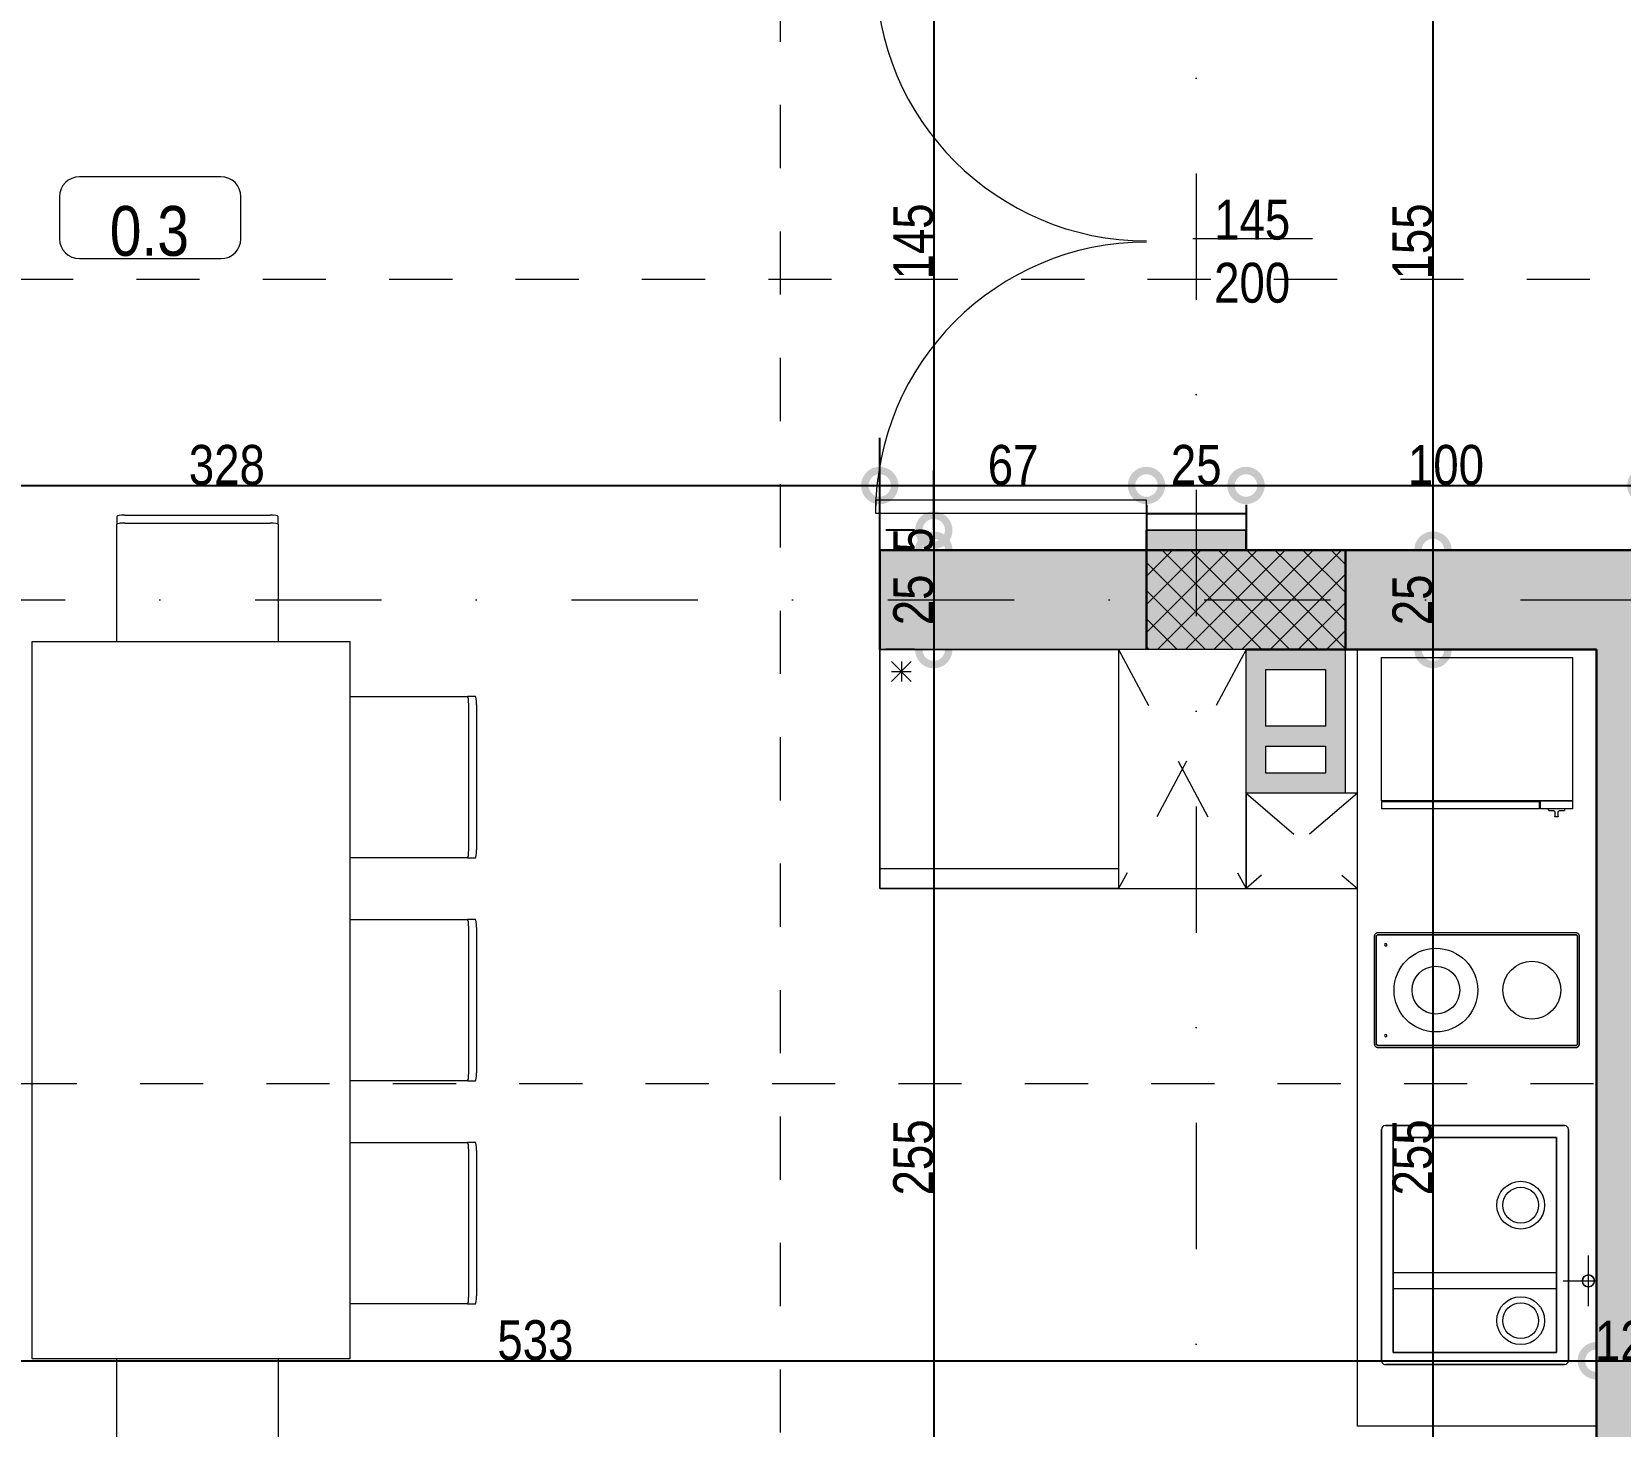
# Model space of a CAD drawing. Header units: centimetres. Extents: x 0 to 25250, y 0 to 2250.
# Drawn here: x 1254 to 1653, y 548.9 to 899.1 of the extents above; entities that cross this region are included whole.
import ezdxf

# ---------------------------------------------------------------- set-up
doc = ezdxf.new("R2010")
doc.units = ezdxf.units.CM
doc.linetypes.add('17-View-1$0$Dash', pattern=[31.75, 15.875, -15.875])
doc.linetypes.add('17-View-1$0$Dash dot', pattern=[79.375, 31.75, -23.8125, 0, -23.8125])
for name, color, linetype, lineweight in [('A-ANNO-DIMS', 7, 'Continuous', 9), ('A-AREA-IDEN', 7, 'Continuous', 9), ('A-DOOR', 7, 'Continuous', 9), ('A-DOOR-FRAM', 7, 'Continuous', 15), ('A-DOOR-IDEN', 7, 'Continuous', 9), ('A-GENM', 7, 'Continuous', 9), ('A-WALL', 7, 'Continuous', 9), ('A-WALL-PATT', 7, 'Continuous', 9), ('E-ELEC-EQPM', 7, 'Continuous', 9), ('G-ANNO-SYMB', 7, 'Continuous', 9), ('I-FURN', 7, 'Continuous', 9), ('I-FURN-HDLN', 7, '17-View-1$0$Dash', 9), ('P-SANR-FIXT', 7, 'Continuous', 9), ('Q-SPCQ', 7, 'Continuous', 9), ('S-COLS', 7, 'Continuous', 9), ('S-GRID', 7, 'Continuous', 9)]:
    doc.layers.add(name, color=color, linetype=linetype, lineweight=lineweight)
doc.styles.add('17-View-1$0$Arial Narrow', font='ARIALN.TTF', dxfattribs={"height": 12.5})
doc.styles.add('17-View-1$0$Arial Narrow_1', font='ARIALN.TTF', dxfattribs={"height": 10})
doc.styles.add('17-View-1$0$Arial Narrow_3', font='ARIALN.TTF', dxfattribs={"height": 10})
doc.dimstyles.new('17-View-1$0$TEC_DIM', dxfattribs={"dimscale": 30.48, "dimtxt": 10.23431, "dimasz": 0.492126, "dimexe": 0.393701, "dimexo": 0.246063, "dimgap": 0, "dimtad": 1, "dimdec": 0, "dimzin": 0, "dimdsep": 46, "dimtxsty": '17-View-1$0$Arial Narrow_3', "dimblk1": '17-View-1$0$_DotSmall', "dimblk2": '17-View-1$0$_DotSmall', "dimsah": 1, "dimcen": 0.09, "dimazin": 0, "dimtfac": 1, "dimtdec": 4, "dimtix": 1, "dimtmove": 0, "dimatfit": 3, "dimfxl": 1, "dimtvp": 1, "dimtolj": 1, "dimtzin": 0, "dimarcsym": 2})

# ---------------------------------------------------------------- blocks, each defined once
blk = doc.blocks.new('ГАРДЕРОБ - Гардероб-1872482-НИВО 0')
at = {"layer": 'I-FURN'}
for p, q in [((16, 60), (-16, 60)), ((-16, 60), (-16, 0)), ((16, 0), (16, 60)), ((-16, 0), (16, 0))]:
    blk.add_line(p, q, dxfattribs=at)
at = {"layer": 'I-FURN-HDLN'}
for p, q in [((16, 60), (-16, 0)), ((-16, 60), (16, 0))]:
    blk.add_line(p, q, dxfattribs=at)
blk = doc.blocks.new('TEC-DOOR-DBL - 145x200-2360308-НИВО 0')
at = {"layer": 'A-DOOR', "lineweight": 15}
for p, q in [((-65, 80.55), (-68.21, 80.55)), ((-65, 80.55), (-68.2, 80.55)), ((-68.2, 80.55), (-68.2, 12.5)), ((-68.2, 80.55), (-68.2, 12.5)), ((-65, 12.5), (-65, 80.55)), ((-65, 12.5), (-65, 80.55)), ((68.2, 80.55), (65, 80.55)), ((65, 80.55), (65, 12.5)), ((65, 12.5), (65, 80.55)), ((65, 80.55), (68.2, 80.55)), ((68.2, 12.5), (68.2, 80.55)), ((68.2, 80.55), (68.2, 12.5)), ((-68.2, 12.5), (-65, 12.5)), ((-68.2, 12.5), (-65, 12.5)), ((65, 12.5), (68.2, 12.5)), ((68.2, 12.5), (65, 12.5))]:
    blk.add_line(p, q, dxfattribs=at)
at = {"layer": 'A-DOOR'}
for centre, start, end in [((-68.21, 12.5), 360, 90), ((68.2, 12.5), 90, 180)]:
    blk.add_arc(centre, 68.05, start, end, dxfattribs=at)
at = {"layer": 'A-DOOR-FRAM'}
for p, q in [((-68.5, 12.5), (-72.5, 12.5)), ((-72.5, 12.5), (-72.5, -12.5)), ((-72.5, -12.5), (-72.5, 12.5)), ((-72.5, 12.5), (-68.2, 12.5)), ((-68.5, -12.5), (-68.5, 12.5)), ((-68.2, 12.5), (-68.2, -12.5)), ((68.2, 12.5), (68.2, -12.5)), ((72.5, 12.5), (68.2, 12.5)), ((72.5, 12.5), (68.5, 12.5)), ((68.5, 12.5), (68.5, -12.5)), ((72.5, -12.5), (72.5, 12.5)), ((72.5, -12.5), (72.5, 12.5)), ((-72.5, -12.5), (-68.5, -12.5)), ((-68.2, -12.5), (-72.5, -12.5)), ((68.2, -12.5), (72.5, -12.5)), ((68.5, -12.5), (72.5, -12.5))]:
    blk.add_line(p, q, dxfattribs=at)
blk = doc.blocks.new('ПЛОТ - КУХНЕНСКИ-1839111-НИВО 0')
at = {"layer": 'I-FURN'}
for p, q in [((97.5, 60), (97.5, 0)), ((-61.5, 0), (-97.5, 0)), ((97.5, 0), (-37.5, 0))]:
    blk.add_line(p, q, dxfattribs=at)
blk = doc.blocks.new('TEC_CHIMNEY-2P - TEC_CHIMNEY-2P-2377915-НИВО 0')
at = {"layer": 'A-GENM', "true_color": 0x808080}
h = blk.add_hatch(color=8, dxfattribs=at)
h.paths.add_polyline_path([(23.66, 36), (0, 36), (0, 0), (25, 0), (25, 36)])
h.paths.add_polyline_path([(5, 31), (20, 31), (20, 24.23), (5, 24.23)])
h.paths.add_polyline_path([(5, 19.23), (20, 19.23), (20, 5), (5, 5)])
at = {"layer": 'A-GENM'}
for p, q in [((0, 36), (0, 0)), ((5, 24.23), (5, 31)), ((5, 31), (20, 31)), ((20, 31), (20, 24.23)), ((20, 24.23), (5, 24.23)), ((5, 19.23), (20, 19.23)), ((5, 5), (5, 19.23)), ((20, 19.23), (20, 5)), ((20, 5), (5, 5)), ((0, 0), (25, 0))]:
    blk.add_line(p, q, dxfattribs=at)
blk = doc.blocks.new('M_Refrigerator1 - 600mm LH-1819147-НИВО 0')
at = {"layer": 'Q-SPCQ'}
for p, q in [((30, -10), (-30, -10)), ((-30, -10), (-30, -70)), ((-30, -70), (-30, -10)), ((-30, -10), (30, -10)), ((-27.07, -17.97), (-22.07, -12.97)), ((-27.07, -12.97), (-22.07, -17.97)), ((-27.07, -15.47), (-22.07, -15.47)), ((-24.57, -12.97), (-24.57, -17.97)), ((-30, -64.92), (30, -64.92)), ((-30, -70), (30, -70)), ((30, -70), (-30, -70))]:
    blk.add_line(p, q, dxfattribs=at)
blk = doc.blocks.new('TEC - МИВКА К - Мивка двойна-755424-НИВО 0')
at = {"layer": 'P-SANR-FIXT'}
for p, q in [((6.35, 5), (-6.35, 5)), ((0, -1.35), (0, 7)), ((20, 0), (-38, 0)), ((-38, 0), (20, 0)), ((-39, -1), (-39, -46)), ((-39, -46), (-39, -1)), ((-36, -44), (-36, -3)), ((-36, -3), (18, -3)), ((-36, -3), (-36, -44)), ((18, -3), (-36, -3)), ((-2, -3), (-2, -44)), ((2, -3), (2, -44)), ((18, -3), (18, -44)), ((18, -44), (18, -3)), ((21, -46), (21, -1)), ((21, -1), (21, -46)), ((-38, -47), (20, -47)), ((20, -47), (-38, -47)), ((18, -44), (-36, -44)), ((-36, -44), (18, -44))]:
    blk.add_line(p, q, dxfattribs=at)
for centre, radius in [((0, 5), 1.5), ((-19, -12), 6), ((-19, -12), 4.5), ((10, -12), 6), ((10, -12), 4.5)]:
    blk.add_circle(centre, radius, dxfattribs=at)
for centre, radius, start, end in [((0, 5), 1.5, 90, 270), ((0, 5), 1.5, 270, 90), ((20, -1), 1, 0, 90), ((-38, -1), 1, 90, 180), ((-38, -46), 1, 180, 270), ((20, -46), 1, 270, 0)]:
    blk.add_arc(centre, radius, start, end, dxfattribs=at)
blk = doc.blocks.new('Glas-Kochfläche-2fach eingefasst-Kante - 288  x 516-1819145-НИВО 0')
at = {"layer": 'E-ELEC-EQPM'}
for p, q in [((-14.4, 24.8), (-14.4, -24.8)), ((-13.9, -24.8), (-13.9, 24.8)), ((-13.9, 24.8), (-13.9, -24.8)), ((13.4, 25.8), (-13.4, 25.8)), ((-13.4, 25.3), (13.4, 25.3)), ((13.4, 25.3), (-13.4, 25.3)), ((13.9, 24.8), (13.9, -24.8)), ((13.9, -24.8), (13.9, 24.8)), ((14.4, -24.8), (14.4, 24.8)), ((13.4, -25.3), (-13.4, -25.3)), ((-13.4, -25.3), (13.4, -25.3)), ((-13.4, -25.8), (13.4, -25.8))]:
    blk.add_line(p, q, dxfattribs=at)
at = {"layer": 'E-ELEC-EQPM', "flags": 128}
for points in [[(-13.4, 25.8), (-13.44, 25.8), (-13.48, 25.8), (-13.52, 25.79), (-13.56, 25.79), (-13.6, 25.78), (-13.64, 25.77), (-13.68, 25.76), (-13.71, 25.75), (-13.75, 25.74), (-13.79, 25.72), (-13.83, 25.7), (-13.86, 25.69), (-13.9, 25.67), (-13.93, 25.65), (-13.96, 25.63), (-14, 25.6), (-14.03, 25.58), (-14.06, 25.55), (-14.09, 25.52), (-14.12, 25.5), (-14.14, 25.47), (-14.17, 25.44), (-14.2, 25.41), (-14.22, 25.37), (-14.24, 25.34), (-14.26, 25.31), (-14.28, 25.27), (-14.3, 25.24), (-14.32, 25.2), (-14.33, 25.16), (-14.35, 25.12), (-14.36, 25.09), (-14.37, 25.05), (-14.38, 25.01), (-14.39, 24.97), (-14.39, 24.93), (-14.4, 24.89), (-14.4, 24.85), (-14.4, 24.81), (-14.4, 24.8)], [(-13.9, 24.8), (-13.9, 24.82), (-13.9, 24.84), (-13.9, 24.86), (-13.89, 24.88), (-13.89, 24.9), (-13.89, 24.92), (-13.88, 24.94), (-13.87, 24.96), (-13.87, 24.98), (-13.86, 24.99), (-13.85, 25.01), (-13.84, 25.03), (-13.83, 25.05), (-13.82, 25.07), (-13.81, 25.08), (-13.8, 25.1), (-13.79, 25.11), (-13.78, 25.13), (-13.76, 25.14), (-13.75, 25.16), (-13.73, 25.17), (-13.72, 25.19), (-13.7, 25.2), (-13.69, 25.21), (-13.67, 25.22), (-13.65, 25.23), (-13.64, 25.24), (-13.62, 25.25), (-13.6, 25.26), (-13.58, 25.27), (-13.56, 25.27), (-13.54, 25.28), (-13.52, 25.28), (-13.5, 25.29), (-13.48, 25.29), (-13.47, 25.3), (-13.45, 25.3), (-13.43, 25.3), (-13.41, 25.3), (-13.4, 25.3)], [(14.4, 24.8), (14.4, 24.84), (14.4, 24.88), (14.39, 24.92), (14.39, 24.96), (14.38, 25), (14.37, 25.04), (14.36, 25.08), (14.35, 25.11), (14.34, 25.15), (14.32, 25.19), (14.3, 25.23), (14.29, 25.26), (14.27, 25.3), (14.25, 25.33), (14.23, 25.36), (14.2, 25.4), (14.18, 25.43), (14.15, 25.46), (14.12, 25.49), (14.1, 25.52), (14.07, 25.54), (14.04, 25.57), (14.01, 25.6), (13.97, 25.62), (13.94, 25.64), (13.91, 25.66), (13.87, 25.68), (13.84, 25.7), (13.8, 25.72), (13.76, 25.73), (13.72, 25.75), (13.69, 25.76), (13.65, 25.77), (13.61, 25.78), (13.57, 25.79), (13.53, 25.79), (13.49, 25.8), (13.45, 25.8), (13.41, 25.8), (13.4, 25.8)], [(13.4, 25.3), (13.42, 25.3), (13.44, 25.3), (13.46, 25.3), (13.48, 25.29), (13.5, 25.29), (13.52, 25.29), (13.54, 25.28), (13.56, 25.27), (13.58, 25.27), (13.59, 25.26), (13.61, 25.25), (13.63, 25.24), (13.65, 25.23), (13.67, 25.22), (13.68, 25.21), (13.7, 25.2), (13.71, 25.19), (13.73, 25.18), (13.74, 25.16), (13.76, 25.15), (13.77, 25.13), (13.79, 25.12), (13.8, 25.1), (13.81, 25.09), (13.82, 25.07), (13.83, 25.05), (13.84, 25.04), (13.85, 25.02), (13.86, 25), (13.87, 24.98), (13.87, 24.96), (13.88, 24.94), (13.88, 24.92), (13.89, 24.9), (13.89, 24.88), (13.9, 24.87), (13.9, 24.85), (13.9, 24.83), (13.9, 24.81), (13.9, 24.8)], [(-14.4, -24.8), (-14.4, -24.84), (-14.4, -24.88), (-14.39, -24.92), (-14.39, -24.96), (-14.38, -25), (-14.37, -25.04), (-14.36, -25.08), (-14.35, -25.11), (-14.34, -25.15), (-14.32, -25.19), (-14.3, -25.23), (-14.29, -25.26), (-14.27, -25.3), (-14.25, -25.33), (-14.23, -25.36), (-14.2, -25.4), (-14.18, -25.43), (-14.15, -25.46), (-14.12, -25.49), (-14.1, -25.52), (-14.07, -25.54), (-14.04, -25.57), (-14.01, -25.6), (-13.97, -25.62), (-13.94, -25.64), (-13.91, -25.66), (-13.87, -25.68), (-13.84, -25.7), (-13.8, -25.72), (-13.76, -25.73), (-13.72, -25.75), (-13.69, -25.76), (-13.65, -25.77), (-13.61, -25.78), (-13.57, -25.79), (-13.53, -25.79), (-13.49, -25.8), (-13.45, -25.8), (-13.41, -25.8), (-13.4, -25.8)], [(-13.4, -25.3), (-13.42, -25.3), (-13.44, -25.3), (-13.46, -25.3), (-13.48, -25.29), (-13.5, -25.29), (-13.52, -25.29), (-13.54, -25.28), (-13.56, -25.27), (-13.58, -25.27), (-13.59, -25.26), (-13.61, -25.25), (-13.63, -25.24), (-13.65, -25.23), (-13.67, -25.22), (-13.68, -25.21), (-13.7, -25.2), (-13.71, -25.19), (-13.73, -25.18), (-13.74, -25.16), (-13.76, -25.15), (-13.77, -25.13), (-13.79, -25.12), (-13.8, -25.1), (-13.81, -25.09), (-13.82, -25.07), (-13.83, -25.05), (-13.84, -25.04), (-13.85, -25.02), (-13.86, -25), (-13.87, -24.98), (-13.87, -24.96), (-13.88, -24.94), (-13.88, -24.92), (-13.89, -24.9), (-13.89, -24.88), (-13.9, -24.87), (-13.9, -24.85), (-13.9, -24.83), (-13.9, -24.81), (-13.9, -24.8)], [(13.4, -25.8), (13.44, -25.8), (13.48, -25.8), (13.52, -25.79), (13.56, -25.79), (13.6, -25.78), (13.64, -25.77), (13.68, -25.76), (13.71, -25.75), (13.75, -25.74), (13.79, -25.72), (13.83, -25.7), (13.86, -25.69), (13.9, -25.67), (13.93, -25.65), (13.96, -25.63), (14, -25.6), (14.03, -25.58), (14.06, -25.55), (14.09, -25.52), (14.12, -25.5), (14.14, -25.47), (14.17, -25.44), (14.2, -25.41), (14.22, -25.37), (14.24, -25.34), (14.26, -25.31), (14.28, -25.27), (14.3, -25.24), (14.32, -25.2), (14.33, -25.16), (14.35, -25.12), (14.36, -25.09), (14.37, -25.05), (14.38, -25.01), (14.39, -24.97), (14.39, -24.93), (14.4, -24.89), (14.4, -24.85), (14.4, -24.81), (14.4, -24.8)], [(13.9, -24.8), (13.9, -24.82), (13.9, -24.84), (13.9, -24.86), (13.89, -24.88), (13.89, -24.9), (13.89, -24.92), (13.88, -24.94), (13.87, -24.96), (13.87, -24.98), (13.86, -24.99), (13.85, -25.01), (13.84, -25.03), (13.83, -25.05), (13.82, -25.07), (13.81, -25.08), (13.8, -25.1), (13.79, -25.11), (13.78, -25.13), (13.76, -25.14), (13.75, -25.16), (13.73, -25.17), (13.72, -25.19), (13.7, -25.2), (13.69, -25.21), (13.67, -25.22), (13.65, -25.23), (13.64, -25.24), (13.62, -25.25), (13.6, -25.26), (13.58, -25.27), (13.56, -25.27), (13.54, -25.28), (13.52, -25.28), (13.5, -25.29), (13.48, -25.29), (13.47, -25.3), (13.45, -25.3), (13.43, -25.3), (13.41, -25.3), (13.4, -25.3)]]:
    blk.add_lwpolyline(points, dxfattribs=at)
at = {"layer": 'E-ELEC-EQPM'}
for centre, radius in [((0, 13.8), 7.25), ((0, -10.3), 10.5), ((0, -10.3), 6)]:
    blk.add_circle(centre, radius, dxfattribs=at)
for centre, radius, start, end in [((-13.4, 24.8), 1, 150, 180), ((-13.4, 24.8), 1, 90, 120), ((-13.4, 24.8), 0.5, 90, 180), ((-13.4, 24.8), 0.5, 140.4544, 165), ((-13.4, 24.8), 0.5, 138.6809, 150.3487), ((13.4, 24.8), 1, 53.4856, 90), ((13.4, 24.8), 0.5, 360, 90), ((13.4, 24.8), 0.5, 50.4544, 60), ((13.4, 24.8), 0.5, 15, 30), ((13.4, 24.8), 1, 360, 30), ((-11.4, -22.9), 0.3, 90, 270), ((-11.4, -22.9), 0.3, 270, 90), ((11.4, -22.9), 0.3, 90, 270), ((11.4, -22.9), 0.3, 270, 90), ((-13.4, -24.8), 1, 180, 210), ((-13.4, -24.8), 1, 233.4856, 270), ((-13.4, -24.8), 0.5, 180, 270), ((-13.4, -24.8), 0.5, 230.4544, 270), ((13.4, -24.8), 0.5, 270, 360), ((13.4, -24.8), 1, 270, 300), ((13.4, -24.8), 0.5, 277.2203, 300), ((13.4, -24.8), 0.5, 320.4544, 0), ((13.4, -24.8), 1, 323.4856, 360)]:
    blk.add_arc(centre, radius, start, end, dxfattribs=at)
blk = doc.blocks.new('ГАРДЕРОБ - Гардероб-1872422-НИВО 0')
at = {"layer": 'I-FURN'}
for p, q in [((14, 24), (-14, 24)), ((-14, 24), (-14, 0)), ((14, 0), (14, 24)), ((-14, 0), (14, 0))]:
    blk.add_line(p, q, dxfattribs=at)
at = {"layer": 'I-FURN-HDLN'}
for p, q in [((14, 24), (-14, 0)), ((-14, 24), (14, 0))]:
    blk.add_line(p, q, dxfattribs=at)
blk = doc.blocks.new('Stuhl-04 - Typ1-2238233-НИВО 0')
at = {"layer": 'I-FURN'}
for p, q in [((-55.46, 1.75), (-55.46, -0.22)), ((-53.46, 2.05), (-16.96, 2.05)), ((-53.46, 0.07), (-16.96, 0.07)), ((-14.96, -0.22), (-14.96, 1.75)), ((-55.46, -5.31), (-55.46, -0.22)), ((-14.96, -0.22), (-14.96, -5.31)), ((-55.46, -10.55), (-55.46, -5.31)), ((-14.96, -5.31), (-14.96, -10.55)), ((-55.46, -29.67), (-55.46, -10.55)), ((-14.96, -10.55), (-14.96, -29.67))]:
    blk.add_line(p, q, dxfattribs=at)
for centre, major_axis, start_param, end_param in [((-53.46, 1.75), (-2, 0), 4.712389, 6.283185), ((-53.46, -0.22), (-2, 0), 4.712389, 6.283185), ((-16.96, 1.75), (2, 0), 0, 1.570796), ((-16.96, -0.22), (2, 0), 0, 1.570796)]:
    blk.add_ellipse(centre, major_axis=major_axis, ratio=0.147809, start_param=start_param, end_param=end_param, dxfattribs=at)
blk = doc.blocks.new('Stuhl-04 - Typ1-V5-НИВО 0')
at = {"layer": 'I-FURN'}
for p, q in [((-55.46, 10.55), (-55.46, 29.72)), ((-14.96, 29.72), (-14.96, 10.55)), ((-55.46, 5.31), (-55.46, 10.55)), ((-14.96, 10.55), (-14.96, 5.31)), ((-55.46, 0.22), (-55.46, 5.31)), ((-14.96, 5.31), (-14.96, 0.22)), ((-55.46, 0.22), (-55.46, -1.75)), ((-14.96, -1.75), (-14.96, 0.22)), ((-16.96, -0.07), (-53.46, -0.07)), ((-16.96, -2.05), (-53.46, -2.05))]:
    blk.add_line(p, q, dxfattribs=at)
for centre, major_axis, start_param, end_param in [((-53.46, 0.22), (2, 0), 3.141593, 4.712389), ((-16.96, 0.22), (-2, 0), 1.570796, 3.141593), ((-53.46, -1.75), (2, 0), 3.141593, 4.712389), ((-16.96, -1.75), (2, 0), 4.712389, 6.283185)]:
    blk.add_ellipse(centre, major_axis=major_axis, ratio=0.147809, start_param=start_param, end_param=end_param, dxfattribs=at)
blk = doc.blocks.new('Stuhl-04 - Typ1-V6-НИВО 0')
at = {"layer": 'I-FURN'}
for p, q in [((-55.46, 1.75), (-55.46, -0.22)), ((-53.46, 2.05), (-16.96, 2.05)), ((-53.46, 0.07), (-16.96, 0.07)), ((-14.96, -0.22), (-14.96, 1.75)), ((-55.46, -5.31), (-55.46, -0.22)), ((-14.96, -0.22), (-14.96, -5.31)), ((-55.46, -10.55), (-55.46, -5.31)), ((-14.96, -5.31), (-14.96, -10.55)), ((-55.46, -30.92), (-55.46, -10.55)), ((-14.96, -10.55), (-14.96, -30.92))]:
    blk.add_line(p, q, dxfattribs=at)
for centre, major_axis, start_param, end_param in [((-53.46, 1.75), (-2, 0), 4.712389, 6.283185), ((-53.46, -0.22), (-2, 0), 4.712389, 6.283185), ((-16.96, 1.75), (2, 0), 0, 1.570796), ((-16.96, -0.22), (2, 0), 0, 1.570796)]:
    blk.add_ellipse(centre, major_axis=major_axis, ratio=0.147809, start_param=start_param, end_param=end_param, dxfattribs=at)
blk = doc.blocks.new('Tisch-19 - 1800 x 800 x 751-2238235-НИВО 0')
at = {"layer": 'I-FURN'}
for p, q in [((21.34, 40), (-158.66, 40)), ((-158.66, 40), (-158.66, -40)), ((21.34, -40), (21.34, 40)), ((-158.66, -40), (21.34, -40))]:
    blk.add_line(p, q, dxfattribs=at)
blk = doc.blocks.new('Mikrowelle 01 - 480 x 380 x 280-2333042-НИВО 0')
at = {"layer": 'E-ELEC-EQPM'}
for p, q in [((-24, 0), (24, 0)), ((-24, -36), (-24, 0)), ((24, 0), (24, -36)), ((24, -36), (-24, -36)), ((-24, -36.1), (15.7, -36.1)), ((-24, -36.1), (-24, -38)), ((15.7, -38), (-24, -38)), ((15.7, -38), (15.7, -36.1)), ((16, -36), (24, -36)), ((16, -38), (16, -36)), ((24, -38), (16, -38)), ((18.09, -38.4), (18.04, -38.4)), ((18.04, -38.4), (19.1, -38.4)), ((20.9, -38.4), (21.96, -38.4)), ((21.96, -38.4), (21.91, -38.4)), ((24, -36), (24, -38))]:
    blk.add_line(p, q, dxfattribs=at)
at = {"layer": 'E-ELEC-EQPM', "flags": 128}
for points in [[(18.04, -38.4), (18.03, -38.32), (18.01, -38.24), (18.01, -38.16), (18, -38.08), (18, -38)], [(22, -38), (22, -38.08), (21.99, -38.16), (21.99, -38.24), (21.97, -38.32), (21.96, -38.4), (21.96, -38.4)], [(20, -40), (19.92, -40), (19.84, -39.99), (19.76, -39.99), (19.68, -39.97), (19.6, -39.96), (19.6, -39.96)], [(20.4, -39.96), (20.32, -39.97), (20.24, -39.99), (20.16, -39.99), (20.08, -40), (20, -40), (20, -40)]]:
    blk.add_lwpolyline(points, dxfattribs=at)
at = {"layer": 'E-ELEC-EQPM'}
for points in [[(19.1, -38.4), (19.15, -38.4), (19.22, -38.41), (19.3, -38.44), (19.35, -38.47), (19.42, -38.51), (19.5, -38.59), (19.56, -38.69), (19.59, -38.79), (19.6, -38.87), (19.6, -38.9)], [(20.4, -38.9), (20.4, -38.85), (20.41, -38.78), (20.44, -38.7), (20.47, -38.65), (20.51, -38.58), (20.59, -38.5), (20.69, -38.44), (20.79, -38.41), (20.87, -38.4), (20.9, -38.4)]]:
    blk.add_open_spline(points, degree=3, knots=[-1, -1, -1, -1, -0.785714, -0.732143, -0.678571, -0.571429, -0.428571, -0.285714, -0.142857, 0, 0, 0, 0], dxfattribs=at)
for points in [[(19.6, -38.9), (19.6, -39.06), (19.6, -39.35), (19.6, -39.69), (19.6, -39.91), (19.6, -39.96), (19.6, -39.96)], [(19.6, -39.96), (19.6, -39.96), (19.6, -39.94), (19.6, -39.89)], [(20.4, -39.96), (20.4, -39.96), (20.4, -39.91), (20.4, -39.69), (20.4, -39.35), (20.4, -39.06), (20.4, -38.9)], [(20.4, -39.89), (20.4, -39.94), (20.4, -39.96), (20.4, -39.96)]]:
    blk.add_open_spline(points, degree=3, dxfattribs=at)
blk = doc.blocks.new('TEC_ROOM_TAG - TEC_ROOM_TAG-32046-НИВО 0')
at = {"layer": 'A-AREA-IDEN'}
for p, q in [((0.3718, 0.1968), (-0.3391, 0.1968)), ((-0.4391, 0.0968), (-0.4391, -0.1143)), ((0.4718, -0.1143), (0.4718, 0.0968)), ((-0.3391, -0.2143), (0.3718, -0.2143))]:
    blk.add_line(p, q, dxfattribs=at)
for centre, start, end in [((-0.3391, 0.0968), 90, 180), ((0.3718, 0.0968), 360, 90), ((-0.3391, -0.1143), 180, 270), ((0.3718, -0.1143), 270, 360)]:
    blk.add_arc(centre, 0.1, start, end, dxfattribs=at)
blk = doc.blocks.new('TEC_DOOR_TAG - TEC_DOOR_TAG-22318-НИВО 0')
at = {"layer": 'A-DOOR-IDEN'}
blk.add_line((-0.0145, -0.0167), (-0.0145, 0.5833), dxfattribs=at)
blk = doc.blocks.new('17-View-1$0$_DotSmall')
at = {"color": 0, "linetype": 'ByBlock', "const_width": 0.5}
blk.add_lwpolyline([(-0.0625, 0, 1), (0.0625, 0, 1)], format="xyb", close=True, dxfattribs=at)
blk = doc.blocks.new('*D2360')
at = {"layer": 'A-ANNO-DIMS', "color": 0, "lineweight": -2, "transparency": 16777216}
for p, q in [((1993.97, 901.4), (1993.97, 279.71)), ((398.97, 406.4), (398.97, 279.71)), ((398.97, 291.71), (1993.97, 291.71))]:
    blk.add_line(p, q, dxfattribs=at)
at = {"layer": 'A-ANNO-DIMS', "color": 0, "lineweight": -2, "transparency": 16777216, "xscale": 15, "yscale": 15, "zscale": 15, "rotation": 180}
blk.add_blockref('17-View-1$0$_DotSmall', (398.97, 291.71), dxfattribs=at)
at = {"layer": 'A-ANNO-DIMS', "color": 0, "lineweight": -2, "transparency": 16777216, "xscale": 15, "yscale": 15, "zscale": 15}
blk.add_blockref('17-View-1$0$_DotSmall', (1993.97, 291.71), dxfattribs=at)
at = {"layer": 'A-ANNO-DIMS', "color": 0, "transparency": 16777216, "insert": (1196.47, 296.81), "char_height": 10, "width": 30.4105, "attachment_point": 5, "style": '17-View-1$0$Arial Narrow_3'}
blk.add_mtext('\\A1;1595', dxfattribs=at)
blk = doc.blocks.new('*D2456')
at = {"layer": 'A-ANNO-DIMS', "color": 0, "lineweight": -2, "transparency": 16777216}
for p, q in [((1113.97, 565.34), (1646.97, 565.34)), ((1113.97, 560.5), (1113.97, 553.34)), ((1646.97, 560.5), (1646.97, 553.34))]:
    blk.add_line(p, q, dxfattribs=at)
at = {"layer": 'A-ANNO-DIMS', "color": 0, "lineweight": -2, "transparency": 16777216, "xscale": 15, "yscale": 15, "zscale": 15, "rotation": 180}
blk.add_blockref('17-View-1$0$_DotSmall', (1113.97, 565.34), dxfattribs=at)
at = {"layer": 'A-ANNO-DIMS', "color": 0, "lineweight": -2, "transparency": 16777216, "xscale": 15, "yscale": 15, "zscale": 15}
blk.add_blockref('17-View-1$0$_DotSmall', (1646.97, 565.34), dxfattribs=at)
at = {"layer": 'A-ANNO-DIMS', "color": 0, "transparency": 16777216, "insert": (1380.47, 570.45), "char_height": 10, "width": 22.8079, "attachment_point": 5, "style": '17-View-1$0$Arial Narrow_3'}
blk.add_mtext('\\A1;533', dxfattribs=at)
blk = doc.blocks.new('*D2457')
at = {"layer": 'A-ANNO-DIMS', "color": 0, "lineweight": -2, "transparency": 16777216}
for p, q in [((1646.97, 565.34), (1658.97, 565.34)), ((1646.97, 560.5), (1646.97, 553.34)), ((1658.97, 560.5), (1658.97, 553.34))]:
    blk.add_line(p, q, dxfattribs=at)
at = {"layer": 'A-ANNO-DIMS', "color": 0, "lineweight": -2, "transparency": 16777216, "xscale": 15, "yscale": 15, "zscale": 15, "rotation": 180}
blk.add_blockref('17-View-1$0$_DotSmall', (1646.97, 565.34), dxfattribs=at)
at = {"layer": 'A-ANNO-DIMS', "color": 0, "lineweight": -2, "transparency": 16777216, "xscale": 15, "yscale": 15, "zscale": 15}
blk.add_blockref('17-View-1$0$_DotSmall', (1658.97, 565.34), dxfattribs=at)
at = {"layer": 'A-ANNO-DIMS', "color": 0, "transparency": 16777216, "insert": (1652.97, 570.36), "char_height": 10, "width": 15.2053, "attachment_point": 5, "style": '17-View-1$0$Arial Narrow_3'}
blk.add_mtext('\\A1;12', dxfattribs=at)
blk = doc.blocks.new('*D2504')
at = {"layer": 'A-ANNO-DIMS', "color": 0, "lineweight": -2, "transparency": 16777216}
for p, q in [((1601.09, 923.9), (1593.93, 923.9)), ((1605.93, 923.9), (1605.93, 768.9)), ((1601.09, 768.9), (1593.93, 768.9))]:
    blk.add_line(p, q, dxfattribs=at)
at = {"layer": 'A-ANNO-DIMS', "color": 0, "lineweight": -2, "transparency": 16777216, "xscale": 15, "yscale": 15, "zscale": 15}
for p, rotation in [((1605.93, 923.9), 90), ((1605.93, 768.9), 270)]:
    blk.add_blockref('17-View-1$0$_DotSmall', p, dxfattribs=dict(at, rotation=rotation))
at = {"layer": 'A-ANNO-DIMS', "color": 0, "transparency": 16777216, "insert": (1600.83, 846.4), "char_height": 10, "width": 22.8079, "attachment_point": 5, "rotation": 90, "style": '17-View-1$0$Arial Narrow_3'}
blk.add_mtext('\\A1;155', dxfattribs=at)
blk = doc.blocks.new('*D2505')
at = {"layer": 'A-ANNO-DIMS', "color": 0, "lineweight": -2, "transparency": 16777216}
for p, q in [((1601.09, 768.9), (1593.93, 768.9)), ((1605.93, 768.9), (1605.93, 743.9)), ((1601.09, 743.9), (1593.93, 743.9))]:
    blk.add_line(p, q, dxfattribs=at)
at = {"layer": 'A-ANNO-DIMS', "color": 0, "lineweight": -2, "transparency": 16777216, "xscale": 15, "yscale": 15, "zscale": 15}
for p, rotation in [((1605.93, 768.9), 90), ((1605.93, 743.9), 270)]:
    blk.add_blockref('17-View-1$0$_DotSmall', p, dxfattribs=dict(at, rotation=rotation))
at = {"layer": 'A-ANNO-DIMS', "color": 0, "transparency": 16777216, "insert": (1600.83, 756.4), "char_height": 10, "width": 15.2053, "attachment_point": 5, "rotation": 90, "style": '17-View-1$0$Arial Narrow_3'}
blk.add_mtext('\\A1;25', dxfattribs=at)
blk = doc.blocks.new('*D2506')
at = {"layer": 'A-ANNO-DIMS', "color": 0, "lineweight": -2, "transparency": 16777216}
for p, q in [((1601.09, 743.9), (1593.93, 743.9)), ((1605.93, 743.9), (1605.93, 488.9)), ((1601.09, 488.9), (1593.93, 488.9))]:
    blk.add_line(p, q, dxfattribs=at)
at = {"layer": 'A-ANNO-DIMS', "color": 0, "lineweight": -2, "transparency": 16777216, "xscale": 15, "yscale": 15, "zscale": 15}
for p, rotation in [((1605.93, 743.9), 90), ((1605.93, 488.9), 270)]:
    blk.add_blockref('17-View-1$0$_DotSmall', p, dxfattribs=dict(at, rotation=rotation))
at = {"layer": 'A-ANNO-DIMS', "color": 0, "transparency": 16777216, "insert": (1600.83, 616.4), "char_height": 10, "width": 22.8079, "attachment_point": 5, "rotation": 90, "style": '17-View-1$0$Arial Narrow_3'}
blk.add_mtext('\\A1;255', dxfattribs=at)
blk = doc.blocks.new('*D2534')
at = {"layer": 'A-ANNO-DIMS', "color": 0, "lineweight": -2, "transparency": 16777216}
for p, q in [((1475.69, 918.9), (1468.54, 918.9)), ((1480.54, 918.9), (1480.54, 773.9)), ((1475.69, 773.9), (1468.54, 773.9))]:
    blk.add_line(p, q, dxfattribs=at)
at = {"layer": 'A-ANNO-DIMS', "color": 0, "lineweight": -2, "transparency": 16777216, "xscale": 15, "yscale": 15, "zscale": 15}
for p, rotation in [((1480.54, 918.9), 90), ((1480.54, 773.9), 270)]:
    blk.add_blockref('17-View-1$0$_DotSmall', p, dxfattribs=dict(at, rotation=rotation))
at = {"layer": 'A-ANNO-DIMS', "color": 0, "transparency": 16777216, "insert": (1475.43, 846.4), "char_height": 10, "width": 22.8079, "attachment_point": 5, "rotation": 90, "style": '17-View-1$0$Arial Narrow_3'}
blk.add_mtext('\\A1;145', dxfattribs=at)
blk = doc.blocks.new('*D2535')
at = {"layer": 'A-ANNO-DIMS', "color": 0, "lineweight": -2, "transparency": 16777216}
for p, q in [((1480.54, 773.9), (1480.54, 788.9)), ((1475.69, 773.9), (1468.54, 773.9)), ((1480.54, 773.9), (1480.54, 768.9)), ((1475.69, 768.9), (1468.54, 768.9)), ((1480.54, 768.9), (1480.54, 753.9))]:
    blk.add_line(p, q, dxfattribs=at)
at = {"layer": 'A-ANNO-DIMS', "color": 0, "lineweight": -2, "transparency": 16777216, "xscale": 15, "yscale": 15, "zscale": 15}
for p, rotation in [((1480.54, 773.9), 270), ((1480.54, 768.9), 90)]:
    blk.add_blockref('17-View-1$0$_DotSmall', p, dxfattribs=dict(at, rotation=rotation))
at = {"layer": 'A-ANNO-DIMS', "color": 0, "transparency": 16777216, "insert": (1475.46, 771.4), "char_height": 10, "width": 7.6026, "attachment_point": 5, "rotation": 90, "style": '17-View-1$0$Arial Narrow_3'}
blk.add_mtext('\\A1;5', dxfattribs=at)
blk = doc.blocks.new('*D2536')
at = {"layer": 'A-ANNO-DIMS', "color": 0, "lineweight": -2, "transparency": 16777216}
for p, q in [((1475.69, 768.9), (1468.54, 768.9)), ((1480.54, 768.9), (1480.54, 743.9)), ((1475.69, 743.9), (1468.54, 743.9))]:
    blk.add_line(p, q, dxfattribs=at)
at = {"layer": 'A-ANNO-DIMS', "color": 0, "lineweight": -2, "transparency": 16777216, "xscale": 15, "yscale": 15, "zscale": 15}
for p, rotation in [((1480.54, 768.9), 90), ((1480.54, 743.9), 270)]:
    blk.add_blockref('17-View-1$0$_DotSmall', p, dxfattribs=dict(at, rotation=rotation))
at = {"layer": 'A-ANNO-DIMS', "color": 0, "transparency": 16777216, "insert": (1475.43, 756.4), "char_height": 10, "width": 15.2053, "attachment_point": 5, "rotation": 90, "style": '17-View-1$0$Arial Narrow_3'}
blk.add_mtext('\\A1;25', dxfattribs=at)
blk = doc.blocks.new('*D2537')
at = {"layer": 'A-ANNO-DIMS', "color": 0, "lineweight": -2, "transparency": 16777216}
for p, q in [((1475.69, 743.9), (1468.54, 743.9)), ((1480.54, 743.9), (1480.54, 488.9)), ((1475.69, 488.9), (1468.54, 488.9))]:
    blk.add_line(p, q, dxfattribs=at)
at = {"layer": 'A-ANNO-DIMS', "color": 0, "lineweight": -2, "transparency": 16777216, "xscale": 15, "yscale": 15, "zscale": 15}
for p, rotation in [((1480.54, 743.9), 90), ((1480.54, 488.9), 270)]:
    blk.add_blockref('17-View-1$0$_DotSmall', p, dxfattribs=dict(at, rotation=rotation))
at = {"layer": 'A-ANNO-DIMS', "color": 0, "transparency": 16777216, "insert": (1475.43, 616.4), "char_height": 10, "width": 22.8079, "attachment_point": 5, "rotation": 90, "style": '17-View-1$0$Arial Narrow_3'}
blk.add_mtext('\\A1;255', dxfattribs=at)
blk = doc.blocks.new('*D2568')
at = {"layer": 'A-ANNO-DIMS', "color": 0, "lineweight": -2, "transparency": 16777216}
for p, q in [((1138.97, 776.4), (1138.97, 797.12)), ((1466.97, 761.4), (1466.97, 797.12)), ((1138.97, 785.12), (1466.97, 785.12))]:
    blk.add_line(p, q, dxfattribs=at)
at = {"layer": 'A-ANNO-DIMS', "color": 0, "lineweight": -2, "transparency": 16777216, "xscale": 15, "yscale": 15, "zscale": 15, "rotation": 180}
blk.add_blockref('17-View-1$0$_DotSmall', (1138.97, 785.12), dxfattribs=at)
at = {"layer": 'A-ANNO-DIMS', "color": 0, "lineweight": -2, "transparency": 16777216, "xscale": 15, "yscale": 15, "zscale": 15}
blk.add_blockref('17-View-1$0$_DotSmall', (1466.97, 785.12), dxfattribs=at)
at = {"layer": 'A-ANNO-DIMS', "color": 0, "transparency": 16777216, "insert": (1302.97, 790.23), "char_height": 10, "width": 22.8079, "attachment_point": 5, "style": '17-View-1$0$Arial Narrow_3'}
blk.add_mtext('\\A1;328', dxfattribs=at)
blk = doc.blocks.new('*D2569')
at = {"layer": 'A-ANNO-DIMS', "color": 0, "lineweight": -2, "transparency": 16777216}
for p, q in [((1466.97, 761.4), (1466.97, 797.12)), ((1466.97, 785.12), (1533.97, 785.12)), ((1533.97, 780.27), (1533.97, 773.12))]:
    blk.add_line(p, q, dxfattribs=at)
at = {"layer": 'A-ANNO-DIMS', "color": 0, "lineweight": -2, "transparency": 16777216, "xscale": 15, "yscale": 15, "zscale": 15, "rotation": 180}
blk.add_blockref('17-View-1$0$_DotSmall', (1466.97, 785.12), dxfattribs=at)
at = {"layer": 'A-ANNO-DIMS', "color": 0, "lineweight": -2, "transparency": 16777216, "xscale": 15, "yscale": 15, "zscale": 15}
blk.add_blockref('17-View-1$0$_DotSmall', (1533.97, 785.12), dxfattribs=at)
at = {"layer": 'A-ANNO-DIMS', "color": 0, "transparency": 16777216, "insert": (1500.47, 790.23), "char_height": 10, "width": 15.2053, "attachment_point": 5, "style": '17-View-1$0$Arial Narrow_3'}
blk.add_mtext('\\A1;67', dxfattribs=at)
blk = doc.blocks.new('*D2570')
at = {"layer": 'A-ANNO-DIMS', "color": 0, "lineweight": -2, "transparency": 16777216}
for p, q in [((1533.97, 785.12), (1558.97, 785.12)), ((1533.97, 780.27), (1533.97, 773.12)), ((1558.97, 780.27), (1558.97, 773.12))]:
    blk.add_line(p, q, dxfattribs=at)
at = {"layer": 'A-ANNO-DIMS', "color": 0, "lineweight": -2, "transparency": 16777216, "xscale": 15, "yscale": 15, "zscale": 15, "rotation": 180}
blk.add_blockref('17-View-1$0$_DotSmall', (1533.97, 785.12), dxfattribs=at)
at = {"layer": 'A-ANNO-DIMS', "color": 0, "lineweight": -2, "transparency": 16777216, "xscale": 15, "yscale": 15, "zscale": 15}
blk.add_blockref('17-View-1$0$_DotSmall', (1558.97, 785.12), dxfattribs=at)
at = {"layer": 'A-ANNO-DIMS', "color": 0, "transparency": 16777216, "insert": (1546.47, 790.23), "char_height": 10, "width": 15.2053, "attachment_point": 5, "style": '17-View-1$0$Arial Narrow_3'}
blk.add_mtext('\\A1;25', dxfattribs=at)
blk = doc.blocks.new('*D2571')
at = {"layer": 'A-ANNO-DIMS', "color": 0, "lineweight": -2, "transparency": 16777216}
for p, q in [((1659.42, 776.4), (1659.42, 797.12)), ((1558.97, 785.12), (1659.42, 785.12)), ((1558.97, 780.27), (1558.97, 773.12))]:
    blk.add_line(p, q, dxfattribs=at)
at = {"layer": 'A-ANNO-DIMS', "color": 0, "lineweight": -2, "transparency": 16777216, "xscale": 15, "yscale": 15, "zscale": 15, "rotation": 180}
blk.add_blockref('17-View-1$0$_DotSmall', (1558.97, 785.12), dxfattribs=at)
at = {"layer": 'A-ANNO-DIMS', "color": 0, "lineweight": -2, "transparency": 16777216, "xscale": 15, "yscale": 15, "zscale": 15}
blk.add_blockref('17-View-1$0$_DotSmall', (1659.42, 785.12), dxfattribs=at)
at = {"layer": 'A-ANNO-DIMS', "color": 0, "transparency": 16777216, "insert": (1609.2, 790.23), "char_height": 10, "width": 22.8079, "attachment_point": 5, "style": '17-View-1$0$Arial Narrow_3'}
blk.add_mtext('\\A1;100', dxfattribs=at)

msp = doc.modelspace()

# ---------------------------------------------------------------- hatches: boundary and pattern name
at = {"layer": 'A-WALL-PATT', "true_color": 0x808080}
h = msp.add_hatch(color=8, dxfattribs=at)
h.paths.add_polyline_path([(1533.97, 768.9), (1558.97, 768.9), (1558.97, 773.9), (1533.97, 773.9)])
h.paths.add_polyline_path([(1558.97, 918.9), (1558.97, 923.9), (1533.97, 923.9), (1533.97, 918.9)])
for points in [[(1558.97, 743.9), (1658.97, 743.9), (1658.97, 768.9), (1466.97, 768.9), (1466.97, 743.9), (1526.97, 743.9)], [(1658.72, 488.9), (1658.97, 488.9), (1658.97, 743.9), (1646.97, 743.9), (1646.97, 488.9)]]:
    msp.add_hatch(color=8, dxfattribs=at).paths.add_polyline_path(points)
at = {"layer": 'S-COLS'}
h = msp.add_hatch(dxfattribs=at)
h.set_pattern_fill('FP1_5', color=256, style=0, pattern_type=2)
h.set_pattern_definition([(45, (-1006133.902, 862055.479), (-3.535533906, 3.535533906), []), (135, (-1006133.902, 862055.479), (-3.535533906, -3.535533906), [])])
h.paths.add_polyline_path([(1533.97, 743.9), (1583.97, 743.9), (1583.97, 768.9), (1533.97, 768.9)])

# ---------------------------------------------------------------- linework, layer by layer
at = {"layer": 'A-WALL', "lineweight": 30}
for p, q in [((1533.97, 773.9), (1533.97, 768.9)), ((1558.97, 768.9), (1558.97, 773.9)), ((1533.97, 768.9), (1466.97, 768.9)), ((1466.97, 768.9), (1466.97, 743.9)), ((1658.97, 768.9), (1558.97, 768.9)), ((1558.97, 743.9), (1646.97, 743.9)), ((1646.97, 743.9), (1646.97, 488.9))]:
    msp.add_line(p, q, dxfattribs=at)
at = {"layer": 'G-ANNO-SYMB', "linetype": '17-View-1$0$Dash', "lineweight": 18}
for p, q in [((1441.97, 1960.18), (1441.97, 222.43)), ((137.25, 836.94), (2189.4, 836.94)), ((1122.42, 634.94), (2189.4, 634.94))]:
    msp.add_line(p, q, dxfattribs=at)
at = {"layer": 'S-COLS', "lineweight": 30}
for p, q in [((1583.97, 768.9), (1533.97, 768.9)), ((1533.97, 768.9), (1533.97, 743.9)), ((1583.97, 743.9), (1583.97, 768.9)), ((1558.97, 743.9), (1583.97, 743.9))]:
    msp.add_line(p, q, dxfattribs=at)
at = {"layer": 'S-GRID', "color": 1, "linetype": '17-View-1$0$Dash dot', "lineweight": 18, "true_color": 0xff0000}
for p, q in [((1546.47, 1817.2), (1546.47, 359.56)), ((276.88, 756.4), (2035.81, 756.4))]:
    msp.add_line(p, q, dxfattribs=at)

# ---------------------------------------------------------------- block references
at = {"layer": 'A-AREA-IDEN', "xscale": 49.99999999999998, "yscale": 49.99999999999998, "zscale": 49.99999999999998}
msp.add_blockref('TEC_ROOM_TAG - TEC_ROOM_TAG-32046-НИВО 0', (1282.9, 852.8), dxfattribs=at)
at = {"layer": 'A-DOOR', "rotation": 89.99999999999982}
msp.add_blockref('TEC-DOOR-DBL - 145x200-2360308-НИВО 0', (1546.47, 846.4), dxfattribs=at)
at = {"layer": 'A-DOOR-IDEN', "xscale": 49.99999999999998, "yscale": 49.99999999999998, "zscale": 49.99999999999998, "rotation": 270.0000000000001}
msp.add_blockref('TEC_DOOR_TAG - TEC_DOOR_TAG-22318-НИВО 0', (1546.47, 846.4), dxfattribs=at)
at = {"layer": 'A-GENM', "rotation": 180}
msp.add_blockref('TEC_CHIMNEY-2P - TEC_CHIMNEY-2P-2377915-НИВО 0', (1583.97, 743.9), dxfattribs=at)
at = {"layer": 'E-ELEC-EQPM'}
msp.add_blockref('Mikrowelle 01 - 480 x 380 x 280-2333042-НИВО 0', (1616.97, 741.9), dxfattribs=at)
at = {"layer": 'E-ELEC-EQPM', "rotation": 269.9999999999997}
msp.add_blockref('Glas-Kochfläche-2fach eingefasst-Kante - 288  x 516-1819145-НИВО 0', (1616.97, 658.4), dxfattribs=at)
at = {"layer": 'I-FURN'}
for name, p, rotation in [('Stuhl-04 - Typ1-V5-НИВО 0', (1260.36, 775.62), 180), ('Tisch-19 - 1800 x 800 x 751-2238235-НИВО 0', (1293.97, 724.55), 89.9999999999999), ('ПЛОТ - КУХНЕНСКИ-1839111-НИВО 0', (1586.97, 646.4), 270.0000000000003), ('Stuhl-04 - Typ1-2238233-НИВО 0', (1363.64, 676.68), 269.9999999999997), ('Stuhl-04 - Typ1-2238233-НИВО 0', (1363.64, 620.68), 269.9999999999997), ('Stuhl-04 - Typ1-2238233-НИВО 0', (1363.64, 564.68), 269.9999999999997), ('Stuhl-04 - Typ1-V6-НИВО 0', (1260.36, 534.97), 180)]:
    msp.add_blockref(name, p, dxfattribs=dict(at, rotation=rotation))
for name, p in [('ГАРДЕРОБ - Гардероб-1872482-НИВО 0', (1542.97, 683.9)), ('ГАРДЕРОБ - Гардероб-1872422-НИВО 0', (1572.97, 683.9))]:
    msp.add_blockref(name, p, dxfattribs=at)
at = {"layer": 'P-SANR-FIXT', "rotation": 269.9999999999997}
msp.add_blockref('TEC - МИВКА К - Мивка двойна-755424-НИВО 0', (1639.97, 585.4), dxfattribs=at)
at = {"layer": 'Q-SPCQ'}
msp.add_blockref('M_Refrigerator1 - 600mm LH-1819147-НИВО 0', (1496.97, 753.9), dxfattribs=at)

# ---------------------------------------------------------------- texts
at = {"layer": 'A-AREA-IDEN', "insert": (1283.51, 848.96), "char_height": 12.5, "width": 20.2, "attachment_point": 5, "line_spacing_factor": 0.949189, "style": '17-View-1$0$Arial Narrow'}
msp.add_mtext('\\pt63.5,127,190.5,254,317.5,381,444.5,508,571.5,635,698.5,762,825.5,889,952.5,1016,1079.5,1143,1206.5,1270,1333.5,1397,1460.5,1524,1587.5,1651,1714.5,1778,1841.5,1905,1968.5,2032;0.3', dxfattribs=at)
at = {"layer": 'A-DOOR-IDEN', "insert": (1560.52, 843.88), "char_height": 10, "width": 20.2, "attachment_point": 5, "line_spacing_factor": 0.949189, "style": '17-View-1$0$Arial Narrow_1'}
msp.add_mtext('\\pt5,10,15,20,25,30,35,40,45,50,55,60,65,70,75,80,85,90,95,100,105,110,115,120,125,130,135,140,145,150,155,160;145\\P200', dxfattribs=at)

# ---------------------------------------------------------------- dimensions: what is measured, and where the dimension line sits
at = {"layer": 'A-ANNO-DIMS'}
for base, p1, p2, override, picture, middle in [((1605.93, 768.9), (1608.59, 923.9), (1608.59, 768.9), {"dimpost": '<>', "dimfxl": 155}, '*D2504', (1600.83, 846.4)), ((1480.54, 773.9), (1483.19, 918.9), (1483.19, 773.9), {"dimpost": '<>', "dimfxl": 145}, '*D2534', (1475.43, 846.4)), ((1480.54, 768.9), (1483.19, 773.9), (1483.19, 768.9), {"dimpost": '<>', "dimfxl": 5}, '*D2535', (1475.46, 771.4)), ((1480.54, 743.9), (1483.19, 768.9), (1483.19, 743.9), {"dimpost": '<>', "dimfxl": 25}, '*D2536', (1475.43, 756.4)), ((1605.93, 743.9), (1608.59, 768.9), (1608.59, 743.9), {"dimpost": '<>', "dimfxl": 25}, '*D2505', (1600.83, 756.4)), ((1480.54, 488.9), (1483.19, 743.9), (1483.19, 488.9), {"dimpost": '<>', "dimfxl": 255}, '*D2537', (1475.43, 616.4)), ((1605.93, 488.9), (1608.59, 743.9), (1608.59, 488.9), {"dimpost": '<>', "dimfxl": 255}, '*D2506', (1600.83, 616.4))]:
    dim = msp.add_linear_dim(base=base, p1=p1, p2=p2, angle=90, dimstyle='17-View-1$0$TEC_DIM', override=override, dxfattribs=at)
    dim.commit()
    dim.dimension.update_dxf_attribs({"geometry": picture, "text_midpoint": middle})
for base, p1, p2, override, picture, middle in [((1993.97, 291.71), (398.97, 413.9), (1993.97, 908.9), {"dimpost": '<>', "dimfxl": 1670.04491}, '*D2360', (1196.47, 296.81)), ((1466.97, 785.12), (1138.97, 768.9), (1466.97, 753.9), {"dimpost": '<>', "dimfxl": 328.342809}, '*D2568', (1302.97, 790.23)), ((1533.97, 785.12), (1466.97, 753.9), (1533.97, 787.77), {"dimpost": '<>', "dimfxl": 75.077703}, '*D2569', (1500.47, 790.23)), ((1558.97, 785.12), (1533.97, 787.77), (1558.97, 787.77), {"dimpost": '<>', "dimfxl": 25}, '*D2570', (1546.47, 790.23)), ((1659.42, 785.12), (1558.97, 787.77), (1659.42, 768.9), {"dimpost": '<>', "dimfxl": 102.209898}, '*D2571', (1609.2, 790.23)), ((1646.97, 565.34), (1113.97, 568), (1646.97, 568), {"dimpost": '<>', "dimfxl": 533}, '*D2456', (1380.47, 570.45)), ((1658.97, 565.34), (1646.97, 568), (1658.97, 568), {"dimpost": '<>', "dimfxl": 12}, '*D2457', (1652.97, 570.36))]:
    dim = msp.add_linear_dim(base=base, p1=p1, p2=p2, dimstyle='17-View-1$0$TEC_DIM', override=override, dxfattribs=at)
    dim.commit()
    dim.dimension.update_dxf_attribs({"geometry": picture, "text_midpoint": middle})

doc.saveas('drawing.dxf')
